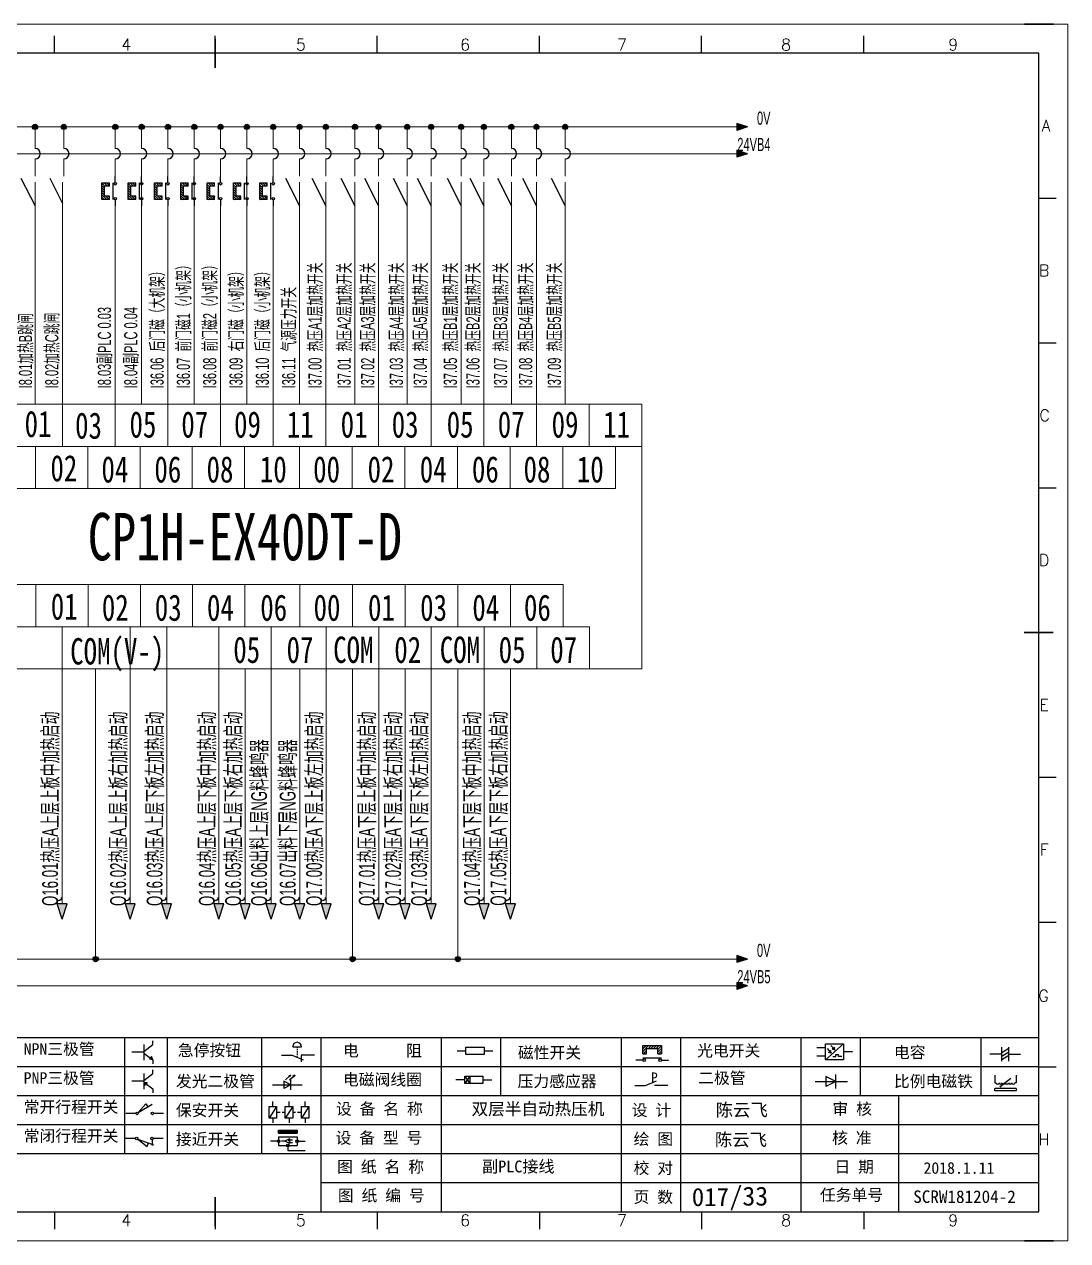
# Model space of a CAD drawing. Extents: x 38255 to 47052, y -6758 to -3353.
# Drawn here: x 39275.4 to 39473.6, y -5110.6 to -4879.6 of the extents above; entities that cross this region are included whole.
import ezdxf
from ezdxf.enums import TextEntityAlignment as Align

# ---------------------------------------------------------------- set-up
doc = ezdxf.new("R2010")
doc.units = 0
doc.header["$MEASUREMENT"] = 0
doc.layers.add('AE_BOR', color=1, linetype='Continuous')
doc.layers.add('电气图内容', color=7, linetype='Continuous')
doc.layers.add('Dimension', color=3, linetype='Continuous', lineweight=13)
doc.layers.add('frame', color=7, linetype='Continuous', lineweight=15)
doc.styles.add('WD', font='romans.shx', dxfattribs={"bigfont": 'gbcbig.shx'})
doc.styles.add('宋体', font='', dxfattribs={"width": 0.75})
doc.styles.add('样式 0', font='')
doc.styles.add('样式 8', font='arial.ttf')
doc.styles.add('汉字', font='')
doc.styles.get('宋体').set_extended_font_data('SimSun')
doc.styles.get('样式 0').set_extended_font_data('KaiTi_GB2312')
doc.styles.get('汉字').set_extended_font_data('新宋体')

# ---------------------------------------------------------------- blocks, each defined once
blk = doc.blocks.new('磁性开关')
at = {"linetype": 'ByBlock'}
h = blk.add_hatch(dxfattribs=at)
h.set_pattern_fill('ANSI31', color=256, scale=0.1, style=0)
h.set_pattern_definition([(45, (0, 0), (-0.224506403, 0.224506403), [])])
h.paths.add_polyline_path([(-1910.88, -776.69), (-1910.88, -775.29), (-1907.69, -775.29), (-1907.69, -776.69), (-1908.31, -776.69), (-1908.31, -775.79), (-1910.25, -775.79), (-1910.25, -776.69)])
for p, q in [((-1910.88, -776.69), (-1910.88, -775.29)), ((-1910.88, -775.29), (-1907.69, -775.29)), ((-1910.88, -776.69), (-1910.25, -776.69)), ((-1910.25, -776.69), (-1910.25, -775.79)), ((-1910.25, -775.79), (-1908.31, -775.79)), ((-1908.31, -776.69), (-1908.31, -775.79)), ((-1908.31, -776.69), (-1907.69, -776.69)), ((-1907.69, -775.29), (-1907.69, -776.69)), ((-1910.91, -777.81), (-1912.09, -777.81)), ((-1910.88, -777.39), (-1907.69, -777.39)), ((-1907.66, -777.81), (-1906.48, -777.81))]:
    blk.add_line(p, q, dxfattribs=at)
for centre in [(-1910.68, -777.81), (-1907.88, -777.81)]:
    blk.add_circle(centre, 0.225, dxfattribs=at)
blk = doc.blocks.new('光电开关')
at = {"linetype": 'ByBlock'}
h = blk.add_hatch(dxfattribs=at)
h.set_pattern_fill('ANSI31', color=256, scale=0.01, style=0)
h.set_pattern_definition([(45, (0.172267, 0), (-0.0224506403, 0.0224506403), [])])
h.paths.add_polyline_path([(-1882.44, -776.34), (-1882.5, -775.91), (-1882.68, -776.07)])
h.paths.add_polyline_path([(-1882.86, -776.23), (-1882.44, -776.34), (-1882.68, -776.07)])
h.paths.add_polyline_path([(-1883.05, -776.88), (-1883.11, -776.45), (-1883.29, -776.61)])
h.paths.add_polyline_path([(-1883.47, -776.77), (-1883.05, -776.88), (-1883.29, -776.61)])
for p, q in [((-1884.01, -775.96), (-1885.56, -775.96)), ((-1880.91, -775.3), (-1884.01, -778.05)), ((-1883.75, -776.09), (-1883.05, -776.88)), ((-1883.11, -776.45), (-1883.47, -776.77)), ((-1883.05, -776.88), (-1883.47, -776.77)), ((-1883.14, -775.55), (-1882.44, -776.34)), ((-1883.05, -776.88), (-1883.11, -776.45)), ((-1882.5, -775.91), (-1882.86, -776.23)), ((-1882.44, -776.34), (-1882.86, -776.23)), ((-1882.44, -776.34), (-1882.5, -775.91)), ((-1879.37, -776.67), (-1880.91, -776.67)), ((-1884.01, -777.39), (-1885.56, -777.39)), ((-1882.78, -777.47), (-1882.23, -777.47)), ((-1882.23, -777.47), (-1882.23, -777.14)), ((-1882.23, -777.14), (-1881.78, -777.14)), ((-1881.78, -777.47), (-1881.78, -777.14)), ((-1881.23, -777.47), (-1881.78, -777.47))]:
    blk.add_line(p, q, dxfattribs=at)
blk.add_lwpolyline([(-1884.01, -775.3), (-1880.91, -775.3), (-1880.91, -778.05), (-1884.01, -778.05)], close=True, dxfattribs=at)
blk = doc.blocks.new('电磁阀线圈')
at = {"linetype": 'ByBlock'}
for p, q in [((-1854.61, -796.54), (-1856.17, -796.54)), ((-1854.61, -795.92), (-1853.75, -797.16)), ((-1853.75, -795.92), (-1854.61, -797.16)), ((-1853.75, -795.92), (-1853.75, -797.16)), ((-1851.53, -796.54), (-1849.97, -796.54))]:
    blk.add_line(p, q, dxfattribs=at)
blk.add_lwpolyline([(-1854.61, -795.92), (-1851.53, -795.92), (-1851.53, -797.16), (-1854.61, -797.16)], close=True, dxfattribs=at)
blk = doc.blocks.new('压力感应器')
at = {"linetype": 'ByBlock'}
for p, q in [((-1815.59, -777.73), (-1813.71, -776.93)), ((-1817.44, -777.73), (-1815.59, -777.73)), ((-1811.78, -777.73), (-1814.05, -777.73))]:
    blk.add_line(p, q, dxfattribs=at)
at = {"linetype": 'ByBlock', "insert": (-1814.65, -775.48), "char_height": 1.68, "width": 1.2242, "attachment_point": 1}
blk.add_mtext('{\\fNSimSun|b0|i0|c134|p49;P}', dxfattribs=at)
blk = doc.blocks.new('二极管')
at = {"linetype": 'ByBlock'}
for p, q in [((-1787.52, -776.77), (-1781.92, -776.77)), ((-1783.97, -776.77), (-1785.69, -775.9)), ((-1785.69, -775.9), (-1785.69, -777.65)), ((-1783.97, -776.77), (-1785.69, -777.65)), ((-1783.97, -777.99), (-1783.97, -775.56))]:
    blk.add_line(p, q, dxfattribs=at)
blk = doc.blocks.new('NPN三极管')
at = {"linetype": 'ByBlock'}
for p, q in [((-1785.73, -780.61), (-1785.73, -783.32)), ((-1785.73, -781.82), (-1784.15, -780.66)), ((-1784.15, -780.66), (-1784.15, -779.98)), ((-1785.73, -781.97), (-1787.81, -781.97)), ((-1785.73, -782.11), (-1784.15, -783.27)), ((-1784.41, -782.73), (-1784.74, -783.18)), ((-1784.15, -783.27), (-1784.74, -783.18)), ((-1784.15, -783.27), (-1784.41, -782.73)), ((-1784.15, -783.27), (-1784.15, -783.96))]:
    blk.add_line(p, q, dxfattribs=at)
blk = doc.blocks.new('PNP三极管')
at = {"linetype": 'ByBlock'}
for p, q in [((-1784.9, -785.38), (-1784.9, -788.09)), ((-1783.32, -785.43), (-1783.32, -784.75)), ((-1784.9, -786.74), (-1786.98, -786.74)), ((-1784.9, -786.59), (-1783.32, -785.43)), ((-1784.9, -786.88), (-1783.32, -788.04)), ((-1784.9, -786.88), (-1784.31, -786.97)), ((-1784.9, -786.88), (-1784.64, -787.42)), ((-1784.31, -786.97), (-1784.64, -787.42)), ((-1783.32, -788.04), (-1783.32, -788.73))]:
    blk.add_line(p, q, dxfattribs=at)
blk = doc.blocks.new('常开行程开关')
at = {"linetype": 'ByBlock'}
for p, q in [((-1785.89, -792.17), (-1784.52, -790.62)), ((-1785.89, -792.17), (-1783.43, -790.72)), ((-1784.52, -790.62), (-1784.19, -791.17)), ((-1786.29, -792.3), (-1788.01, -792.3)), ((-1781.48, -792.3), (-1783.21, -792.3))]:
    blk.add_line(p, q, dxfattribs=at)
for centre in [(-1786.07, -792.3), (-1783.42, -792.3)]:
    blk.add_circle(centre, 0.219, dxfattribs=at)
blk = doc.blocks.new('常闭行程开关')
at = {"linetype": 'ByBlock'}
for p, q in [((-1786.34, -796.62), (-1788.07, -796.62)), ((-1785.93, -796.72), (-1783.25, -797.7)), ((-1785.93, -796.72), (-1784.3, -798)), ((-1784.3, -798), (-1784.08, -797.4)), ((-1783.48, -796.84), (-1783.48, -797.85)), ((-1781.54, -796.62), (-1783.26, -796.62))]:
    blk.add_line(p, q, dxfattribs=at)
for centre in [(-1786.12, -796.62), (-1783.48, -796.62)]:
    blk.add_circle(centre, 0.219, dxfattribs=at)
blk = doc.blocks.new('电容')
at = {"linetype": 'ByBlock'}
for p, q in [((-1756.08, -782.99), (-1756.08, -780.56)), ((-1754.86, -780.79), (-1756.08, -781.55)), ((-1754.86, -782.99), (-1754.86, -780.56)), ((-1756.08, -781.77), (-1758.13, -781.77)), ((-1754.86, -781.44), (-1756.08, -782.2)), ((-1754.86, -781.99), (-1756.08, -782.75)), ((-1754.86, -781.77), (-1752.81, -781.77))]:
    blk.add_line(p, q, dxfattribs=at)
blk = doc.blocks.new('发光二极管')
at = {"linetype": 'ByBlock'}
for p, q in [((-1755.78, -785.92), (-1754.89, -785.14)), ((-1754.89, -785.14), (-1755.2, -785.22)), ((-1755.2, -785.22), (-1755.01, -785.43)), ((-1755.08, -785.92), (-1754.18, -785.14)), ((-1754.89, -785.14), (-1755.01, -785.43)), ((-1754.18, -785.14), (-1754.49, -785.22)), ((-1754.49, -785.22), (-1754.31, -785.43)), ((-1754.18, -785.14), (-1754.31, -785.43)), ((-1758.01, -786.77), (-1752.89, -786.77)), ((-1754.84, -786.77), (-1756.04, -786.16)), ((-1756.04, -786.16), (-1756.04, -787.39)), ((-1754.84, -786.77), (-1756.04, -787.39)), ((-1754.84, -787.63), (-1754.84, -785.92))]:
    blk.add_line(p, q, dxfattribs=at)
blk = doc.blocks.new('比例电磁阀')
at = {"linetype": 'ByBlock'}
for p, q in [((-1757.26, -775.38), (-1757.26, -776.71)), ((-1757.26, -776.71), (-1757.05, -776.71)), ((-1754.5, -775.98), (-1756.35, -777.44)), ((-1753.58, -776.71), (-1753.8, -776.71)), ((-1753.58, -775.38), (-1753.58, -776.71)), ((-1753.6, -777.73), (-1757.25, -777.73)), ((-1757.25, -778.13), (-1757.25, -777.73)), ((-1753.6, -778.13), (-1757.25, -778.13)), ((-1756.35, -777.44), (-1756.25, -777.25)), ((-1756.35, -777.44), (-1756.15, -777.38)), ((-1756.15, -777.38), (-1756.25, -777.25)), ((-1753.6, -777.73), (-1753.6, -778.13))]:
    blk.add_line(p, q, dxfattribs=at)
for centre in [(-1756.78, -776.71), (-1756.24, -776.71), (-1755.7, -776.71), (-1755.15, -776.71), (-1754.61, -776.71), (-1754.07, -776.71)]:
    blk.add_arc(centre, 0.271, 180, 0, dxfattribs=at)
blk = doc.blocks.new('保安开关')
at = {"linetype": 'ByBlock'}
for p, q in [((-1757.33, -790.79), (-1758.6, -792.81)), ((-1757.96, -790.79), (-1757.96, -789.97)), ((-1754.54, -790.79), (-1755.81, -792.81)), ((-1755.17, -790.79), (-1755.17, -789.97)), ((-1751.75, -790.79), (-1753.02, -792.81)), ((-1752.39, -790.79), (-1752.39, -789.97)), ((-1757.96, -792.81), (-1757.96, -793.62)), ((-1757.33, -791.8), (-1756.72, -791.8)), ((-1756.35, -791.8), (-1755.89, -791.8)), ((-1755.17, -792.81), (-1755.17, -793.62)), ((-1754.52, -791.8), (-1754.06, -791.8)), ((-1753.69, -791.8), (-1753.08, -791.8)), ((-1752.39, -792.81), (-1752.39, -793.62))]:
    blk.add_line(p, q, dxfattribs=at)
for points in [[(-1758.6, -790.79), (-1757.33, -790.79), (-1757.33, -792.81), (-1758.6, -792.81)], [(-1755.81, -790.79), (-1754.54, -790.79), (-1754.54, -792.81), (-1755.81, -792.81)], [(-1753.02, -790.79), (-1751.75, -790.79), (-1751.75, -792.81), (-1753.02, -792.81)]]:
    blk.add_lwpolyline(points, close=True, dxfattribs=at)
blk = doc.blocks.new('接近开关')
at = {"linetype": 'ByBlock'}
h = blk.add_hatch(dxfattribs=at)
h.set_pattern_fill('ANSI31', color=256, scale=0.01, style=0)
h.set_pattern_definition([(45, (-89.131516, -30.795668), (-0.0224506403, 0.0224506403), [])])
h.paths.add_polyline_path([(-1516.96, -1123.35), (-1516.96, -1122.85), (-1513.76, -1122.85), (-1513.76, -1123.35)])
for p, q in [((-1516.96, -1123.35), (-1516.96, -1122.85)), ((-1516.96, -1122.85), (-1513.76, -1122.85)), ((-1516.96, -1123.35), (-1513.76, -1123.35)), ((-1513.76, -1122.85), (-1513.76, -1123.35)), ((-1517.18, -1124.71), (-1518.36, -1124.71)), ((-1516.96, -1123.95), (-1513.76, -1123.95)), ((-1516.96, -1123.95), (-1516.96, -1125.47)), ((-1516.96, -1125.47), (-1513.76, -1125.47)), ((-1515.91, -1124.71), (-1516.45, -1124.71)), ((-1515.11, -1124.31), (-1515.91, -1124.71)), ((-1515.11, -1125.11), (-1515.91, -1124.71)), ((-1515.33, -1124.53), (-1515.17, -1124.53)), ((-1515.33, -1124.88), (-1515.17, -1124.88)), ((-1515.25, -1124.45), (-1515.25, -1124.61)), ((-1515.11, -1124.31), (-1515.11, -1125.11)), ((-1515.11, -1124.48), (-1514.58, -1124.48)), ((-1515.11, -1124.94), (-1514.58, -1124.94)), ((-1513.76, -1123.95), (-1513.76, -1125.47)), ((-1513.54, -1124.71), (-1512.36, -1124.71)), ((-1515.36, -1125.69), (-1515.36, -1126.36)), ((-1515.36, -1126.36), (-1512.36, -1126.36))]:
    blk.add_line(p, q, dxfattribs=at)
for centre in [(-1516.96, -1124.71), (-1515.36, -1125.47), (-1513.76, -1124.71)]:
    blk.add_circle(centre, 0.225, dxfattribs=at)
blk = doc.blocks.new('电阻')
at = {"linetype": 'ByBlock'}
for p, q in [((-3.09, 0), (-1.57, 0)), ((1.57, 0), (3.09, 0))]:
    blk.add_line(p, q, dxfattribs=at)
blk.add_lwpolyline([(-1.57, 0.63), (1.57, 0.63), (1.57, -0.63), (-1.57, -0.63)], close=True, dxfattribs=at)
blk = doc.blocks.new('急停按钮')
at = {"linetype": 'ByBlock'}
for p, q in [((-1.86, 0), (0, 0)), ((0, 0), (1.88, -0.81)), ((0.06, 1.45), (1.61, 1.45)), ((0.83, 1.45), (0.83, 1.24)), ((0.83, 1.07), (0.83, 0.85)), ((0.83, 0.68), (0.83, 0.47)), ((0.83, 0.29), (0.83, 0.08)), ((3.81, 0), (1.54, 0)), ((1.54, 0), (1.54, -1.15)), ((0.83, -0.09), (0.83, -0.24))]:
    blk.add_line(p, q, dxfattribs=at)
blk.add_arc((0.83, 1.45), 0.774, 0, 180)
blk = doc.blocks.new('电控横A4')
for p, q in [((292, -5), (5, -5)), ((292, -205), (292, -5)), ((10.03, -205), (289.53, -205)), ((130.8, -205), (190.75, -205)), ((190.75, -205), (259.54, -205))]:
    blk.add_line(p, q)
at = {"linetype": 'ByBlock'}
for p, q in [((292, -175), (5, -175)), ((292, -180), (5, -180)), ((292, -185), (5, -185)), ((292, -190), (5, -190)), ((292, -195), (5, -195)), ((292, -200), (168.03, -200))]:
    blk.add_line(p, q, dxfattribs=at)
at = {"color": 0, "lineweight": -2}
for p, q in [((134.12, -175), (134.12, -195)), ((141.48, -175), (141.48, -195)), ((157.79, -175), (157.79, -195)), ((168.03, -175), (168.03, -204.92)), ((188.84, -175), (188.84, -185)), ((199.08, -175), (199.08, -185)), ((219.89, -175), (219.89, -185)), ((230.12, -175), (230.12, -185)), ((250.93, -175), (250.93, -185)), ((261.17, -175), (261.17, -185)), ((281.98, -175), (281.98, -185)), ((188.84, -185), (188.84, -204.92)), ((219.89, -185), (219.89, -205)), ((230.12, -185), (230.12, -205)), ((250.93, -185), (250.93, -205)), ((267.79, -185), (267.79, -205))]:
    blk.add_line(p, q, dxfattribs=at)
at = {"color": 0, "ltscale": 2}
for p, q in [((292, -205), (292, -183.55)), ((259.54, -205), (289.53, -205)), ((259.54, -205), (292, -205))]:
    blk.add_line(p, q, dxfattribs=at)
at = {"lineweight": 9, "ltscale": 0.1}
for p, q in [((101.34, -205), (130.8, -205)), ((129.44, -205), (129.44, -205)), ((129.44, -205), (129.44, -205)), ((129.44, -205), (129.44, -205)), ((129.44, -205), (129.44, -205))]:
    blk.add_line(p, q, dxfattribs=at)
at = {"layer": 'AE_BOR', "color": 1, "lineweight": 15}
for p, q in [((0, 0), (297, 0)), ((297, 0), (297, -210)), ((297, -210), (0, -210))]:
    blk.add_line(p, q, dxfattribs=at)
at = {"layer": 'AE_BOR'}
for p, q in [((122.03, -5), (122.03, -2)), ((149.78, -5), (149.78, -2)), ((177.78, -5), (177.78, -2)), ((205.78, -5), (205.78, -2)), ((233.78, -5), (233.78, -2)), ((261.78, -5), (261.78, -2)), ((292, -30), (295, -30)), ((292, -55), (295, -55)), ((292, -80), (295, -80)), ((292, -130), (295, -130)), ((292, -155), (295, -155)), ((292, -180), (295, -180)), ((122.03, -205), (122.03, -208)), ((149.78, -205), (149.78, -208)), ((177.78, -205), (177.78, -208)), ((205.78, -205), (205.78, -208)), ((233.78, -205), (233.78, -208)), ((261.78, -205), (261.78, -208))]:
    blk.add_line(p, q, dxfattribs=at)
at = {"layer": 'AE_BOR', "lineweight": 30}
for p, q in [((294.53, 0), (289.53, 0)), ((294.53, -210), (289.53, -210))]:
    blk.add_line(p, q, dxfattribs=at)
at = {"layer": 'AE_BOR', "color": 2, "lineweight": 30}
for p, q in [((149.78, -7.5), (149.78, -2.5)), ((289.5, -105), (294.5, -105)), ((149.78, -202.5), (149.78, -207.5)), ((149.78, -205), (149.78, -207.5))]:
    blk.add_line(p, q, dxfattribs=at)
at = {"linetype": 'ByBlock'}
for name, p in [('NPN三极管', (1923.2, 604.5)), ('磁性开关', (2134.53, 598.96)), ('光电开关', (2139.22, 599.27)), ('电容', (2041.69, 603.98)), ('PNP三极管', (1922.37, 604.27)), ('发光二极管', (1917.72, 603.69)), ('电磁阀线圈', (2047.53, 614.3)), ('压力感应器', (2039.72, 594.52)), ('二极管', (2040.91, 594.27)), ('比例电磁阀', (2041.69, 593.98)), ('常开行程开关', (1922.37, 604.27)), ('保安开关', (1917.72, 603.98)), ('接近开关', (1677.72, 931.9)), ('常闭行程开关', (1922.37, 604.27))]:
    blk.add_blockref(name, p, dxfattribs=at)
for name, p in [('急停按钮', (163.12, -177.98)), ('电阻', (194.66, -177.22))]:
    blk.add_blockref(name, p)
at = {"char_height": 2, "attachment_point": 1, "style": '汉字'}
for s, insert in [('{\\fKaiTi_GB2312|b0|i0|c134|p49;NPN三极管}', (116.73, -175.91)), ('{\\fKaiTi_GB2312|b0|i0|c134|p49;急停按钮}', (143.35, -176.12)), ('{\\fKaiTi_GB2312|b0|i0|c134|p49;电      阻}', (171.86, -176.19)), ('{\\fKaiTi_GB2312|b0|i0|c134|p49;磁性开关}', (202.07, -176.53)), ('{\\fKaiTi_GB2312|b0|i0|c134|p49;光电开关}', (233.02, -176.19)), ('{\\fKaiTi_GB2312|b0|i0|c134|p49;电容}', (267, -176.48)), ('{\\fKaiTi_GB2312|b0|i0|c134|p49;PNP三极管}', (116.73, -180.91)), ('{\\fKaiTi_GB2312|b0|i0|c134|p49;发光二极管}', (143.02, -181.48)), ('{\\fKaiTi_GB2312|b0|i0|c134|p49;电磁阀线圈}', (171.86, -181.19)), ('{\\fKaiTi_GB2312|b0|i0|c134|p49;压力感应器}', (202.02, -181.47)), ('{\\fKaiTi_GB2312|b0|i0|c134|p49;二极管}', (233.2, -180.91)), ('{\\fKaiTi_GB2312|b0|i0|c134|p49;比例电磁铁}', (267, -181.48)), ('{\\fKaiTi_GB2312|b0|i0|c134|p49;常开行程开关}', (116.73, -185.91)), ('{\\fKaiTi_GB2312|b0|i0|c134|p49;保安开关}', (143.02, -186.48)), ('{\\fKaiTi_GB2312|b0|i0|c134|p0;设 备 名 称}', (170.65, -186.24)), ('{\\fKaiTi_GB2312|b0|i0|c134|p0;设 计}', (221.72, -186.46)), ('{\\fKaiTi_GB2312|b0|i0|c134|p0;审 核}', (256.39, -186.25)), ('{\\fKaiTi_GB2312|b0|i0|c134|p49;常闭行程开关}', (116.73, -190.91)), ('{\\fKaiTi_GB2312|b0|i0|c134|p0;设 备 型 号}', (170.58, -191.24)), ('{\\fKaiTi_GB2312|b0|i0|c134|p0;核 准}', (256.32, -191.25)), ('{\\fKaiTi_GB2312|b0|i0|c134|p49;接近开关}', (143.02, -191.48)), ('{\\fKaiTi_GB2312|b0|i0|c134|p0;绘 图}', (222.05, -191.46)), ('{\\fKaiTi_GB2312|b0|i0|c134|p0;图 纸 名 称}', (170.86, -196.24)), ('{\\fKaiTi_GB2312|b0|i0|c134|p0;校 对}', (222.05, -196.46)), ('{\\fKaiTi_GB2312|b0|i0|c134|p0;日 期}', (256.72, -196.25)), ('{\\fKaiTi_GB2312|b0|i0|c134|p0;图 纸 编 号}', (170.98, -201.2)), ('{\\fKaiTi_GB2312|b0|i0|c134|p0;页 数}', (222.05, -201.46)), ('{\\fKaiTi_GB2312|b0|i0|c134|p0;任务单号}', (254.22, -201.1))]:
    blk.add_mtext(s, dxfattribs=dict(at, insert=insert))
at = {"attachment_point": 1}
for s, insert, char_height, width in [('{\\fSimSun|b0|i0|c134|p2;双层半自动热压机}', (194.08, -186.2), 2.1, 34.3007), ('{\\fKaiTi_GB2312|b0|i0|c134|p49;陈云飞', (236.21, -186.34), 2.2, 21.4865), ('{\\fKaiTi_GB2312|b0|i0|c134|p49;陈云飞}', (236.08, -191.47), 2.2, 20.0113), ('{\\fKaiTi_GB2312|b0|i0|c134|p49;2018.1.11}', (272.1, -196.45), 2, 60.2542)]:
    blk.add_mtext(s, dxfattribs=dict(at, insert=insert, char_height=char_height, width=width))
at = {"layer": 'AE_BOR', "style": 'WD'}
for s, p in [('4', (134.45, -4.5)), ('5', (164.59, -4.5)), ('6', (192.94, -4.5)), ('7', (220.04, -4.5)), ('8', (248.37, -4.5)), ('9', (277.23, -4.5)), ('4', (134.45, -207.5)), ('5', (164.59, -207.5)), ('6', (192.94, -207.5)), ('7', (220.04, -207.5)), ('8', (248.37, -207.5)), ('9', (277.23, -207.5))]:
    blk.add_text(s, height=2, dxfattribs=at).set_placement(p, align=Align.CENTER)
for s, p in [('A', (294.03, -17.5)), ('B', (293.84, -42.5)), ('C', (293.93, -67.5)), ('D', (293.84, -92.5)), ('E', (293.74, -117.5)), ('F', (293.74, -142.5)), ('F', (293.74, -142.5)), ('G', (293.74, -167.72)), ('H', (293.84, -192.5))]:
    blk.add_text(s, height=2, dxfattribs=at).set_placement(p, align=Align.MIDDLE_RIGHT)
at = {"layer": 'frame', "lineweight": 0, "insert": (236.38, -200.67), "char_height": 3.271, "width": 42.6764, "attachment_point": 1, "style": '样式 0'}
blk.add_mtext(' /33', dxfattribs=at)
at = {"layer": '电气图内容', "color": 7, "insert": (270.63, -201.32), "char_height": 2.3665, "attachment_point": 1}
blk.add_mtext('\\pxi-0.125,sm1,ql;{\\f宋体|b0|i0|c134|p2;\\H0.916667x;\\C256;SCRW181204-2^I^I^I', dxfattribs=at)

msp = doc.modelspace()

# ---------------------------------------------------------------- hatches: boundary and pattern name
at = {"lineweight": -2}
h = msp.add_hatch(color=0, dxfattribs=at)
edge = h.paths.add_edge_path()
edge.add_arc((39277.48, -4899.062), 0.5, 0, 360)
h = msp.add_hatch(color=0, dxfattribs=at)
edge = h.paths.add_edge_path()
edge.add_arc((39282.942, -4899.062), 0.5, 0, 360)
h = msp.add_hatch(color=0, dxfattribs=at)
edge = h.paths.add_edge_path()
edge.add_arc((39292.724, -4899.062), 0.5, 0, 360)
h = msp.add_hatch(color=0, dxfattribs=at)
edge = h.paths.add_edge_path()
edge.add_arc((39297.724, -4899.062), 0.5, 0, 360)
h = msp.add_hatch(color=0, dxfattribs=at)
edge = h.paths.add_edge_path()
edge.add_arc((39302.724, -4899.062), 0.5, 0, 360)
h = msp.add_hatch(color=0, dxfattribs=at)
edge = h.paths.add_edge_path()
edge.add_arc((39307.724, -4899.062), 0.5, 0, 360)
h = msp.add_hatch(color=0, dxfattribs=at)
edge = h.paths.add_edge_path()
edge.add_arc((39312.724, -4899.062), 0.5, 0, 360)
h = msp.add_hatch(color=0, dxfattribs=at)
edge = h.paths.add_edge_path()
edge.add_arc((39317.724, -4899.062), 0.5, 0, 360)
h = msp.add_hatch(color=0, dxfattribs=at)
edge = h.paths.add_edge_path()
edge.add_arc((39322.724, -4899.062), 0.5, 0, 360)
h = msp.add_hatch(color=0, dxfattribs=at)
edge = h.paths.add_edge_path()
edge.add_arc((39327.724, -4899.062), 0.5, 0, 360)
h = msp.add_hatch(color=0, dxfattribs=at)
edge = h.paths.add_edge_path()
edge.add_arc((39332.722, -4899.062), 0.5, 0, 360)
h = msp.add_hatch(color=0, dxfattribs=at)
edge = h.paths.add_edge_path()
edge.add_arc((39338.254, -4899.062), 0.5, 0, 360)
h = msp.add_hatch(color=0, dxfattribs=at)
edge = h.paths.add_edge_path()
edge.add_arc((39342.723, -4899.062), 0.5, 0, 360)
h = msp.add_hatch(color=0, dxfattribs=at)
edge = h.paths.add_edge_path()
edge.add_arc((39348.172, -4899.062), 0.5, 0, 360)
h = msp.add_hatch(color=0, dxfattribs=at)
edge = h.paths.add_edge_path()
edge.add_arc((39352.722, -4899.062), 0.5, 0, 360)
h = msp.add_hatch(color=0, dxfattribs=at)
edge = h.paths.add_edge_path()
edge.add_arc((39358.426, -4899.062), 0.5, 0, 360)
h = msp.add_hatch(color=0, dxfattribs=at)
edge = h.paths.add_edge_path()
edge.add_arc((39362.724, -4899.062), 0.5, 0, 360)
h = msp.add_hatch(color=0, dxfattribs=at)
edge = h.paths.add_edge_path()
edge.add_arc((39367.962, -4899.062), 0.5, 0, 360)
h = msp.add_hatch(color=0, dxfattribs=at)
edge = h.paths.add_edge_path()
edge.add_arc((39372.723, -4899.062), 0.5, 0, 360)
h = msp.add_hatch(color=0, dxfattribs=at)
edge = h.paths.add_edge_path()
edge.add_arc((39378.185, -4899.062), 0.5, 0, 360)
for points in [[(39412.836, -4899.062), (39410.767, -4898.398), (39410.767, -4899.725)], [(39412.836, -4904.154), (39410.767, -4903.491), (39410.767, -4904.817)], [(39281.713, -5046.59), (39282.648, -5049.508), (39283.583, -5046.59)], [(39294.637, -5046.59), (39295.572, -5049.508), (39296.507, -5046.59)], [(39301.561, -5046.59), (39302.496, -5049.508), (39303.431, -5046.59)], [(39311.485, -5046.59), (39312.42, -5049.508), (39313.356, -5046.59)], [(39316.485, -5046.59), (39317.42, -5049.508), (39318.356, -5046.59)], [(39321.41, -5046.59), (39322.346, -5049.508), (39323.281, -5046.59)], [(39326.839, -5046.59), (39327.774, -5049.508), (39328.71, -5046.59)], [(39331.865, -5046.59), (39332.8, -5049.508), (39333.735, -5046.59)], [(39341.865, -5046.59), (39342.8, -5049.508), (39343.735, -5046.59)], [(39346.865, -5046.59), (39347.8, -5049.508), (39348.735, -5046.59)], [(39351.807, -5046.59), (39352.742, -5049.508), (39353.677, -5046.59)], [(39361.865, -5046.59), (39362.8, -5049.508), (39363.735, -5046.59)], [(39366.865, -5046.59), (39367.8, -5049.508), (39368.735, -5046.59)], [(39412.836, -5057.111), (39410.767, -5056.448), (39410.767, -5057.774)], [(39412.836, -5062.203), (39410.767, -5061.54), (39410.767, -5062.867)]]:
    msp.add_hatch(color=256).paths.add_polyline_path(points)
h = msp.add_hatch(color=0, dxfattribs=at)
edge = h.paths.add_edge_path()
edge.add_arc((39288.983, -5057.111), 0.5, 0, 360)
h = msp.add_hatch(color=0, dxfattribs=at)
edge = h.paths.add_edge_path()
edge.add_arc((39337.8, -5057.111), 0.5, 0, 360)
h = msp.add_hatch(color=0, dxfattribs=at)
edge = h.paths.add_edge_path()
edge.add_arc((39357.8, -5057.111), 0.5, 0, 360)

# ---------------------------------------------------------------- linework, layer by layer
at = {"lineweight": 0}
for p, q in [((39209.663, -4899.062), (39412.836, -4899.062)), ((39410.767, -4898.398), (39410.767, -4899.725)), ((39410.767, -4903.491), (39410.767, -4904.817)), ((39209.663, -4904.154), (39412.836, -4904.154)), ((39410.767, -5056.448), (39410.767, -5057.774)), ((39209.663, -5057.111), (39412.836, -5057.111)), ((39209.663, -5062.203), (39412.836, -5062.203)), ((39410.767, -5061.54), (39410.767, -5062.867))]:
    msp.add_line(p, q, dxfattribs=at)
for p, q in [((39412.836, -4899.062), (39410.767, -4898.398)), ((39412.836, -4899.062), (39410.767, -4899.725)), ((39412.836, -4904.154), (39410.767, -4903.491)), ((39412.836, -4904.154), (39410.767, -4904.817)), ((39274.814, -4908.796), (39277.48, -4914.084)), ((39280.275, -4908.796), (39282.699, -4913.603)), ((39325.057, -4908.796), (39327.724, -4914.084)), ((39330.056, -4908.796), (39332.722, -4914.084)), ((39335.588, -4908.796), (39338.254, -4914.084)), ((39340.057, -4908.796), (39342.723, -4914.084)), ((39345.505, -4908.796), (39348.172, -4914.084)), ((39350.056, -4908.796), (39352.722, -4914.084)), ((39355.759, -4908.796), (39358.426, -4914.084)), ((39360.057, -4908.796), (39362.724, -4914.084)), ((39365.296, -4908.796), (39367.962, -4914.084)), ((39370.057, -4908.796), (39372.723, -4914.084)), ((39375.518, -4908.796), (39378.185, -4914.084)), ((39282.648, -5049.508), (39281.713, -5046.59)), ((39283.583, -5046.59), (39281.713, -5046.59)), ((39282.648, -5049.508), (39283.583, -5046.59)), ((39295.572, -5049.508), (39294.637, -5046.59)), ((39296.507, -5046.59), (39294.637, -5046.59)), ((39295.572, -5049.508), (39296.507, -5046.59)), ((39302.496, -5049.508), (39301.561, -5046.59)), ((39303.431, -5046.59), (39301.561, -5046.59)), ((39302.496, -5049.508), (39303.431, -5046.59)), ((39312.42, -5049.508), (39311.485, -5046.59)), ((39313.356, -5046.59), (39311.485, -5046.59)), ((39312.42, -5049.508), (39313.356, -5046.59)), ((39317.42, -5049.508), (39316.485, -5046.59)), ((39318.356, -5046.59), (39316.485, -5046.59)), ((39317.42, -5049.508), (39318.356, -5046.59)), ((39322.346, -5049.508), (39321.41, -5046.59)), ((39323.281, -5046.59), (39321.41, -5046.59)), ((39322.346, -5049.508), (39323.281, -5046.59)), ((39327.774, -5049.508), (39326.839, -5046.59)), ((39328.71, -5046.59), (39326.839, -5046.59)), ((39327.774, -5049.508), (39328.71, -5046.59)), ((39332.8, -5049.508), (39331.865, -5046.59)), ((39333.735, -5046.59), (39331.865, -5046.59)), ((39332.8, -5049.508), (39333.735, -5046.59)), ((39342.8, -5049.508), (39341.865, -5046.59)), ((39343.735, -5046.59), (39341.865, -5046.59)), ((39342.8, -5049.508), (39343.735, -5046.59)), ((39347.8, -5049.508), (39346.865, -5046.59)), ((39348.735, -5046.59), (39346.865, -5046.59)), ((39347.8, -5049.508), (39348.735, -5046.59)), ((39352.742, -5049.508), (39351.807, -5046.59)), ((39353.677, -5046.59), (39351.807, -5046.59)), ((39352.742, -5049.508), (39353.677, -5046.59)), ((39362.8, -5049.508), (39361.865, -5046.59)), ((39363.735, -5046.59), (39361.865, -5046.59)), ((39362.8, -5049.508), (39363.735, -5046.59)), ((39367.8, -5049.508), (39366.865, -5046.59)), ((39368.735, -5046.59), (39366.865, -5046.59)), ((39367.8, -5049.508), (39368.735, -5046.59)), ((39412.836, -5057.111), (39410.767, -5056.448)), ((39412.836, -5057.111), (39410.767, -5057.774)), ((39412.836, -5062.203), (39410.767, -5061.54)), ((39412.836, -5062.203), (39410.767, -5062.867))]:
    msp.add_line(p, q)
at = {"color": 0, "lineweight": -2}
for centre in [(39277.48, -4899.062), (39282.942, -4899.062), (39292.724, -4899.062), (39297.724, -4899.062), (39302.724, -4899.062), (39307.724, -4899.062), (39312.724, -4899.062), (39317.724, -4899.062), (39322.724, -4899.062), (39327.724, -4899.062), (39332.722, -4899.062), (39338.254, -4899.062), (39342.723, -4899.062), (39348.172, -4899.062), (39352.722, -4899.062), (39358.426, -4899.062), (39362.724, -4899.062), (39367.962, -4899.062), (39372.723, -4899.062), (39378.185, -4899.062), (39288.983, -5057.111), (39337.8, -5057.111), (39357.8, -5057.111)]:
    msp.add_circle(centre, 0.5, dxfattribs=at)
for centre in [(39277.48, -4904.154), (39282.942, -4904.154), (39292.724, -4904.154), (39297.724, -4904.154), (39302.724, -4904.154), (39307.724, -4904.154), (39312.724, -4904.154), (39317.724, -4904.154), (39322.724, -4904.154), (39327.724, -4904.154), (39332.722, -4904.154), (39338.254, -4904.154), (39342.723, -4904.154), (39348.172, -4904.154), (39352.722, -4904.154), (39358.426, -4904.154), (39362.724, -4904.154), (39367.962, -4904.154), (39372.723, -4904.154), (39378.185, -4904.154)]:
    msp.add_arc(centre, 1, 270, 90, dxfattribs=at)
at = {"layer": 'frame', "lineweight": 0}
for p, q in [((39277.48, -4903.154), (39277.48, -4899.062)), ((39282.942, -4903.154), (39282.942, -4899.062)), ((39292.724, -4903.154), (39292.724, -4899.062)), ((39297.724, -4903.154), (39297.724, -4899.062)), ((39302.724, -4903.154), (39302.724, -4899.062)), ((39307.724, -4903.154), (39307.724, -4899.062)), ((39312.724, -4903.154), (39312.724, -4899.062)), ((39317.724, -4903.154), (39317.724, -4899.062)), ((39322.724, -4903.154), (39322.724, -4899.062)), ((39327.724, -4903.154), (39327.724, -4899.062)), ((39332.722, -4903.154), (39332.722, -4899.062)), ((39338.254, -4903.154), (39338.254, -4899.062)), ((39342.723, -4903.154), (39342.723, -4899.062)), ((39348.172, -4903.154), (39348.172, -4899.062)), ((39352.722, -4903.154), (39352.722, -4899.062)), ((39358.426, -4903.154), (39358.426, -4899.062)), ((39362.724, -4903.154), (39362.724, -4899.062)), ((39367.962, -4903.154), (39367.962, -4899.062)), ((39372.723, -4903.154), (39372.723, -4899.062)), ((39378.185, -4903.154), (39378.185, -4899.062)), ((39277.48, -4908.418), (39277.48, -4905.154)), ((39282.942, -4908.418), (39282.942, -4905.154)), ((39292.724, -4908.418), (39292.724, -4905.154)), ((39297.724, -4908.418), (39297.724, -4905.154)), ((39302.724, -4908.418), (39302.724, -4905.154)), ((39307.724, -4908.418), (39307.724, -4905.154)), ((39312.724, -4908.418), (39312.724, -4905.154)), ((39317.724, -4908.418), (39317.724, -4905.154)), ((39322.724, -4908.418), (39322.724, -4905.154)), ((39327.724, -4908.418), (39327.724, -4905.154)), ((39332.722, -4908.418), (39332.722, -4905.154)), ((39338.254, -4908.418), (39338.254, -4905.154)), ((39342.723, -4908.418), (39342.723, -4905.154)), ((39348.172, -4908.418), (39348.172, -4905.154)), ((39352.722, -4908.418), (39352.722, -4905.154)), ((39358.426, -4908.418), (39358.426, -4905.154)), ((39362.724, -4908.418), (39362.724, -4905.154)), ((39367.962, -4908.418), (39367.962, -4905.154)), ((39372.723, -4908.418), (39372.723, -4905.154)), ((39378.185, -4908.418), (39378.185, -4905.154)), ((39277.48, -4951.736), (39277.48, -4909.573)), ((39282.699, -4951.736), (39282.699, -4909.573)), ((39297.724, -4951.736), (39297.724, -4909.573)), ((39307.724, -4951.736), (39307.724, -4909.573)), ((39317.724, -4951.736), (39317.724, -4909.573)), ((39327.724, -4951.736), (39327.724, -4909.573)), ((39332.722, -4951.736), (39332.722, -4909.573)), ((39338.254, -4951.736), (39338.254, -4909.573)), ((39342.723, -4951.736), (39342.723, -4909.573)), ((39348.172, -4951.736), (39348.172, -4909.573)), ((39352.722, -4951.736), (39352.722, -4909.573)), ((39358.426, -4951.736), (39358.426, -4909.573)), ((39362.724, -4951.736), (39362.724, -4909.573)), ((39367.962, -4951.736), (39367.962, -4909.573)), ((39372.723, -4951.736), (39372.723, -4909.573)), ((39378.185, -4951.736), (39378.185, -4909.573)), ((39292.724, -4955.325), (39292.724, -4914.084)), ((39302.724, -4955.325), (39302.724, -4914.084)), ((39312.724, -4955.325), (39312.724, -4914.084)), ((39322.724, -4955.325), (39322.724, -4914.084)), ((39282.724, -4951.736), (39282.724, -4959.736)), ((39292.724, -4951.736), (39292.724, -4959.736)), ((39302.724, -4951.736), (39302.724, -4959.736)), ((39312.724, -4951.736), (39312.724, -4959.736)), ((39322.724, -4951.736), (39322.724, -4959.736)), ((39332.724, -4951.736), (39332.724, -4959.736)), ((39342.724, -4951.736), (39342.724, -4959.736)), ((39352.724, -4951.736), (39352.724, -4959.736)), ((39362.724, -4951.736), (39362.724, -4959.736)), ((39372.724, -4951.736), (39372.724, -4959.736)), ((39382.724, -4951.736), (39382.724, -4959.736)), ((39242.724, -4959.736), (39392.724, -4959.736)), ((39277.572, -4967.736), (39277.572, -4959.736)), ((39287.496, -4967.736), (39287.496, -4959.736)), ((39297.42, -4967.736), (39297.42, -4959.736)), ((39307.344, -4967.736), (39307.344, -4959.736)), ((39317.268, -4967.736), (39317.268, -4959.736)), ((39327.724, -4967.736), (39327.724, -4959.736)), ((39337.724, -4967.736), (39337.724, -4959.736)), ((39347.724, -4967.736), (39347.724, -4959.736)), ((39357.724, -4967.736), (39357.724, -4959.736)), ((39367.724, -4967.736), (39367.724, -4959.736)), ((39377.724, -4967.736), (39377.724, -4959.736)), ((39387.724, -4959.736), (39387.724, -4967.736)), ((39387.724, -4967.736), (39247.724, -4967.736)), ((39377.8, -4986.001), (39257.724, -4986.001)), ((39277.648, -4994.001), (39277.648, -4986.001)), ((39287.572, -4994.001), (39287.572, -4986.001)), ((39297.496, -4994.001), (39297.496, -4986.001)), ((39307.42, -4994.001), (39307.42, -4986.001)), ((39317.344, -4994.001), (39317.344, -4986.001)), ((39327.8, -4994.001), (39327.8, -4986.001)), ((39337.8, -4994.001), (39337.8, -4986.001)), ((39347.8, -4994.001), (39347.8, -4986.001)), ((39357.8, -4994.001), (39357.8, -4986.001)), ((39367.8, -4994.001), (39367.8, -4986.001)), ((39377.8, -4994.001), (39377.8, -4986.001)), ((39382.8, -4994.001), (39257.724, -4994.001)), ((39282.648, -4994.001), (39282.648, -5025.337)), ((39295.572, -4994.001), (39295.572, -5025.337)), ((39302.496, -4994.001), (39302.496, -5025.337)), ((39312.42, -5025.337), (39312.42, -4994.001)), ((39322.344, -5002.001), (39322.344, -4994.001)), ((39332.8, -5025.337), (39332.8, -4994.001)), ((39342.8, -5025.337), (39342.8, -4994.001)), ((39352.728, -5002.001), (39352.728, -4994.001)), ((39362.8, -5025.337), (39362.8, -4994.001)), ((39372.8, -5002.001), (39372.8, -4994.001)), ((39382.8, -5002.001), (39382.8, -4994.001)), ((39288.983, -5002.001), (39288.983, -5057.111)), ((39317.42, -5002.001), (39317.42, -5046.59)), ((39322.346, -5002.001), (39322.346, -5046.59)), ((39327.774, -5002.001), (39327.774, -5046.59)), ((39337.8, -5002.001), (39337.8, -5057.111)), ((39347.8, -5002.001), (39347.8, -5046.59)), ((39352.742, -5002.001), (39352.742, -5046.59)), ((39357.8, -5002.001), (39357.8, -5057.111)), ((39367.8, -5002.001), (39367.8, -5046.59)), ((39282.648, -5025.337), (39282.648, -5046.59)), ((39295.572, -5025.337), (39295.572, -5046.59)), ((39302.496, -5025.337), (39302.496, -5046.59)), ((39312.42, -5025.337), (39312.42, -5046.59)), ((39332.8, -5025.337), (39332.8, -5046.59)), ((39342.8, -5025.337), (39342.8, -5046.59)), ((39362.8, -5025.337), (39362.8, -5046.59))]:
    msp.add_line(p, q, dxfattribs=at)
for points in [[(39392.724, -4983.145), (39392.724, -4951.736), (39242.724, -4951.736), (39242.724, -4983.574)], [(39242.724, -4980.583), (39242.724, -5002.001), (39392.724, -5002.001), (39392.724, -4980.154)]]:
    msp.add_lwpolyline(points, dxfattribs=at)

# ---------------------------------------------------------------- block references
at = {"xscale": 1.1, "yscale": 1.1, "zscale": 1.1}
msp.add_blockref('电控横A4', (39146.921, -4879.585), dxfattribs=at)
at = {"linetype": 'ByBlock', "rotation": 90}
for p in [(38514.91, -3001.996), (38519.91, -3001.996), (38524.91, -3001.996), (38529.91, -3001.996), (38534.91, -3001.996), (38539.91, -3001.996), (38544.91, -3001.996)]:
    msp.add_blockref('磁性开关', p, dxfattribs=at)

# ---------------------------------------------------------------- texts
at = {"style": '宋体', "width": 0.75}
for s, height, p in [('01', 5, (39278.054, -4957.966)), ('03', 5, (39287.645, -4958.285)), ('05', 5, (39297.981, -4958.072)), ('07', 5, (39307.822, -4958.072)), ('09', 5, (39317.838, -4958.072)), ('11', 5, (39327.855, -4958.072)), ('01', 5, (39338.085, -4958.072)), ('03', 5, (39347.782, -4958.072)), ('05', 5, (39358.225, -4958.072)), ('07', 5, (39367.922, -4958.072)), ('09', 5, (39378.152, -4958.072)), ('11', 5, (39387.956, -4958.072)), ('02', 5, (39282.956, -4966.384)), ('04', 5, (39292.653, -4966.597)), ('06', 5, (39302.707, -4966.597)), ('08', 5, (39312.617, -4966.597)), ('10', 5, (39322.74, -4966.597)), ('00', 5, (39332.864, -4966.597)), ('02', 5, (39343.2, -4966.597)), ('04', 5, (39353.11, -4966.597)), ('06', 5, (39363.021, -4966.597)), ('08', 5, (39372.824, -4966.597)), ('10', 5, (39382.948, -4966.597)), ('CP1H-EX40DT-D', 9, (39317.339, -4981.377)), ('01', 5, (39283.032, -4992.649)), ('02', 5, (39292.729, -4992.862)), ('03', 5, (39302.783, -4992.862)), ('04', 5, (39312.693, -4992.862)), ('06', 5, (39322.816, -4992.862)), ('00', 5, (39332.94, -4992.862)), ('01', 5, (39343.276, -4992.862)), ('03', 5, (39353.186, -4992.862)), ('04', 5, (39363.096, -4992.862)), ('06', 5, (39372.9, -4992.862)), ('COM(V-)', 5, (39293.095, -5001.157)), ('05', 5, (39317.693, -5000.862)), ('07', 5, (39327.816, -5000.862)), ('COM', 5, (39337.94, -5000.862)), ('02', 5, (39348.276, -5000.862)), ('COM', 5, (39358.186, -5000.862)), ('05', 5, (39368.096, -5000.862)), ('07', 5, (39377.9, -5000.862))]:
    msp.add_text(s, height=height, dxfattribs=at).set_placement(p, align=Align.CENTER)
at = {"layer": 'Dimension', "lineweight": 0, "style": '样式 8', "width": 0.6}
for s, p in [('0V', (39417.174, -4898.654)), ('24VB4', (39417.174, -4903.654)), ('0V', (39417.174, -5056.703)), ('24VB5', (39417.174, -5061.703))]:
    msp.add_text(s, height=2.5, dxfattribs=at).set_placement(p, align=Align.RIGHT)
for s, height, p in [('I37.00  热压A1层加热开关', 2.5, (39331.913, -4948.707)), ('I37.01  热压A2层加热开关', 2.5, (39337.445, -4948.707)), ('I37.02  热压A3层加热开关', 2.5, (39341.914, -4948.707)), ('I37.03  热压A4层加热开关', 2.5, (39347.362, -4948.707)), ('I37.04  热压A5层加热开关', 2.5, (39351.913, -4948.707)), ('I37.05  热压B1层加热开关', 2.5, (39357.617, -4948.707)), ('I37.06  热压B2层加热开关', 2.5, (39361.915, -4948.707)), ('I37.07  热压B3层加热开关', 2.5, (39367.153, -4948.707)), ('I37.08  热压B4层加热开关', 2.5, (39371.914, -4948.707)), ('I37.09  热压B5层加热开关', 2.5, (39377.375, -4948.707)), ('I36.06  后门磁（大机架）', 2.5, (39301.915, -4948.707)), ('I36.07  前门磁1（小机架）', 2.5, (39306.915, -4948.707)), ('I36.08  前门磁2（小机架）', 2.5, (39311.915, -4948.707)), ('I36.09  右门磁（小机架）', 2.5, (39316.915, -4948.707)), ('I36.10  后门磁（小机架）', 2.5, (39321.915, -4948.707)), ('I36.11  气源压力开关', 2.5, (39326.915, -4948.707)), ('I8.03副PLC 0.03', 2.5, (39291.915, -4948.707)), ('I8.04副PLC 0.04', 2.5, (39296.915, -4948.707)), ('I8.01加热B跳闸', 2.5, (39276.915, -4948.707)), ('I8.02加热C跳闸', 2.5, (39281.915, -4948.707)), ('Q16.01热压A上层上板中加热启动', 3, (39281.839, -5047.027)), ('Q16.02热压A上层上板右加热启动', 3, (39294.763, -5047.027)), ('Q16.03热压A上层下板左加热启动', 3, (39301.687, -5047.027)), ('Q16.04热压A上层下板中加热启动', 3, (39311.611, -5047.027)), ('Q16.05热压A上层下板右加热启动', 3, (39316.611, -5047.027)), ('Q17.00热压A下层上板左加热启动', 3, (39331.991, -5047.027)), ('Q17.01热压A下层上板中加热启动', 3, (39341.991, -5047.027)), ('Q17.02热压A下层上板右加热启动', 3, (39346.991, -5047.027)), ('Q17.03热压A下层下板左加热启动', 3, (39351.933, -5047.027)), ('Q17.04热压A下层下板中加热启动', 3, (39361.991, -5047.027)), ('Q17.05热压A下层下板右加热启动', 3, (39366.995, -5046.979)), ('Q16.06出料上层NG料蜂鸣器', 3, (39321.536, -5047.027)), ('Q16.07出料下层NG料蜂鸣器', 3, (39326.965, -5047.027))]:
    msp.add_text(s, height=height, rotation=90, dxfattribs=at).set_placement(p)
at = {"layer": 'frame', "lineweight": 0, "insert": (39362.391, -5095.37), "char_height": 2.24553, "width": 16.45866, "attachment_point": 1}
msp.add_mtext('{\\fKaiTi_GB2312|b0|i0|c134|p49;\\H0.999999x;副PLC接线}', dxfattribs=at)
at = {"layer": 'frame', "lineweight": 0, "insert": (39402.231, -5100.57), "char_height": 3.4547, "width": 6.88042, "attachment_point": 1, "style": '样式 0'}
msp.add_mtext('017', dxfattribs=at)

doc.saveas('drawing.dxf')
